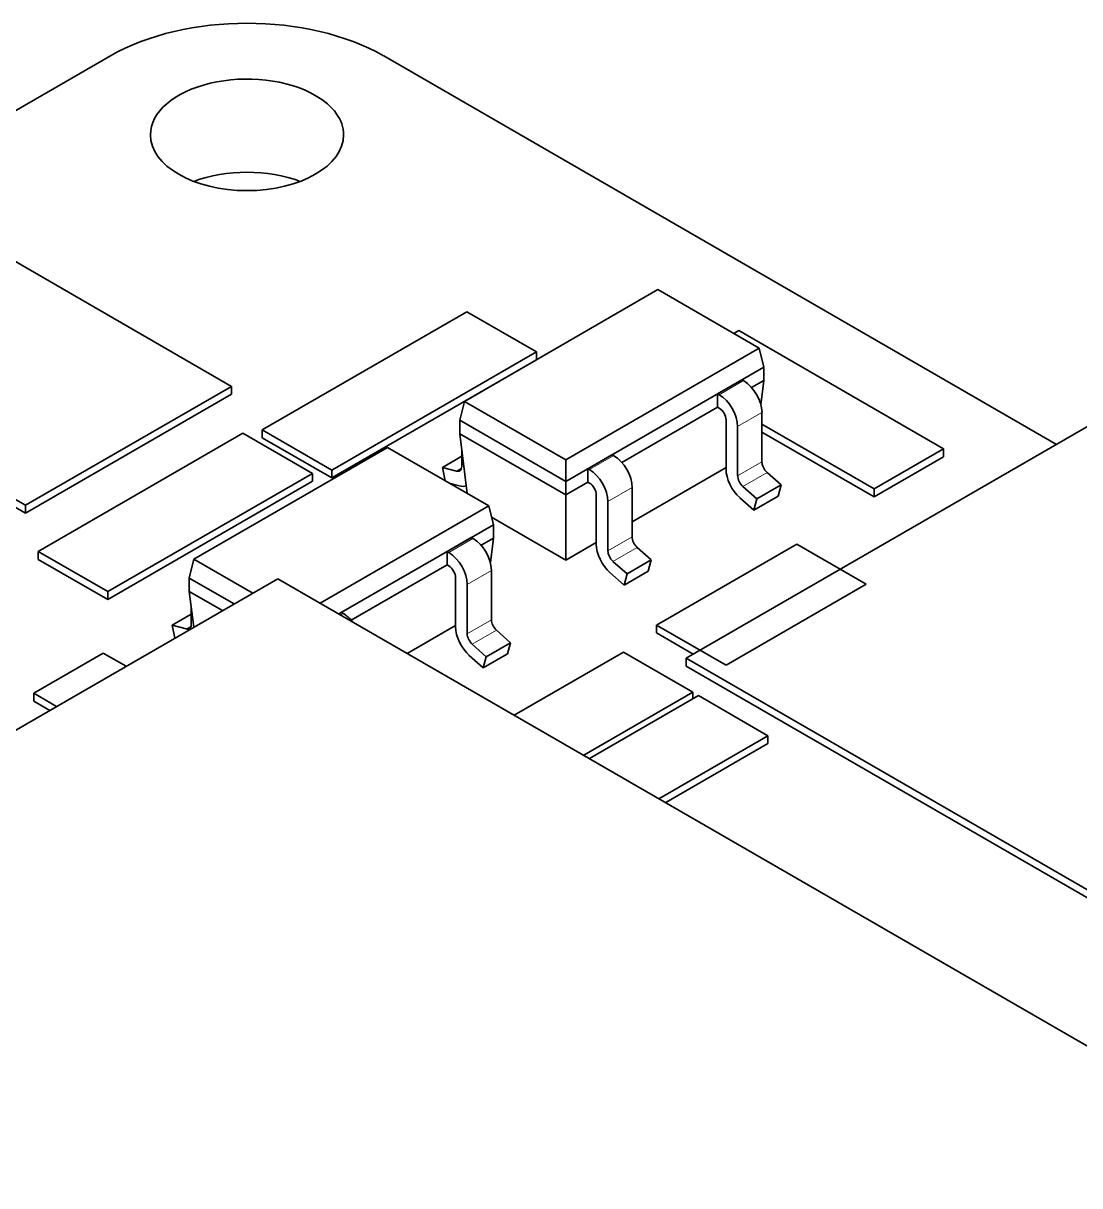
# Model space of a CAD drawing. Extents: x 468 to 804, y 295 to 621.
# Drawn here: x 730.69 to 741.63, y 502.59 to 514.62 of the extents above; entities that cross this region are included whole.
import ezdxf

# ---------------------------------------------------------------- set-up
doc = ezdxf.new("R2010")
doc.units = 0

msp = doc.modelspace()

# ---------------------------------------------------------------- linework, layer by layer
at = {"color": 7, "lineweight": 35, "ltscale": 0.093898}
msp.add_line((728.345, 512.403), (731.597, 514.28), dxfattribs=at)
at = {"color": 7, "lineweight": 35, "ltscale": 0.201031}
msp.add_line((734.426, 514.28), (741.39, 510.26), dxfattribs=at)
at = {"color": 7, "lineweight": 35, "ltscale": 0.068341}
msp.add_line((732.85, 510.861), (730.483, 512.228), dxfattribs=at)
at = {"color": 7, "lineweight": 35, "ltscale": 0.057818}
msp.add_line((737.265, 511.863), (735.262, 510.706), dxfattribs=at)
at = {"color": 7, "lineweight": 35, "ltscale": 0.030263}
msp.add_line((738.313, 511.257), (737.265, 511.863), dxfattribs=at)
at = {"color": 7, "lineweight": 35, "ltscale": 0.061171}
for p, q in [((735.288, 511.634), (733.169, 510.41)), ((740.222, 510.214), (738.103, 511.438)), ((733.888, 509.995), (736.007, 511.219)), ((736.007, 511.137), (733.888, 509.914))]:
    msp.add_line(p, q, dxfattribs=at)
at = {"color": 7, "lineweight": 35, "ltscale": 0.020755}
for p, q in [((736.007, 511.219), (735.288, 511.634)), ((733.688, 509.961), (732.969, 510.376)), ((733.169, 510.41), (733.888, 509.995)), ((733.888, 509.914), (733.169, 510.329)), ((739.503, 509.799), (740.222, 510.214)), ((739.421, 508.813), (738.702, 509.228)), ((731.569, 508.656), (730.85, 509.071)), ((737.251, 508.391), (737.97, 507.976)), ((737.627, 507.695), (736.908, 508.111)), ((738.404, 507.246), (737.685, 507.661))]:
    msp.add_line(p, q, dxfattribs=at)
at = {"color": 7, "lineweight": 35, "ltscale": 0.001473}
msp.add_line((738.103, 511.438), (738.052, 511.408), dxfattribs=at)
at = {"color": 7, "lineweight": 35, "ltscale": 0.002042}
for p, q in [((736.007, 511.219), (736.007, 511.137)), ((739.503, 509.799), (739.503, 509.718)), ((730.718, 509.63), (730.718, 509.548)), ((730.85, 509.153), (730.85, 509.071)), ((737.251, 508.391), (737.251, 508.309)), ((738.404, 507.246), (738.404, 507.165))]:
    msp.add_line(p, q, dxfattribs=at)
at = {"color": 7, "lineweight": 35, "ltscale": 0.05782}
msp.add_line((736.31, 510.101), (738.313, 511.257), dxfattribs=at)
at = {"color": 7, "lineweight": 35, "ltscale": 0.005042}
for p, q in [((738.313, 511.257), (738.361, 511.061)), ((735.262, 510.706), (735.214, 510.51)), ((732.462, 509.073), (732.414, 508.877))]:
    msp.add_line(p, q, dxfattribs=at)
at = {"color": 7, "lineweight": 35, "ltscale": 0.059195}
msp.add_line((736.31, 509.878), (738.361, 511.061), dxfattribs=at)
at = {"color": 7, "lineweight": 35, "ltscale": 0.00347}
for p, q in [((738.361, 511.061), (738.361, 510.923)), ((737.882, 510.785), (737.882, 510.646)), ((736.538, 510.009), (736.538, 509.87)), ((735.561, 509.428), (735.561, 509.29)), ((735.082, 509.152), (735.082, 509.013))]:
    msp.add_line(p, q, dxfattribs=at)
at = {"color": 7, "lineweight": 35, "ltscale": 0.007247}
for p, q in [((737.882, 510.785), (738.133, 510.93)), ((736.538, 510.009), (736.789, 510.154)), ((738.288, 509.696), (738.539, 509.841)), ((738.257, 509.58), (738.508, 509.725)), ((735.082, 509.152), (735.333, 509.297)), ((736.945, 508.921), (737.196, 509.065)), ((736.914, 508.804), (737.165, 508.949)), ((735.488, 508.063), (735.739, 508.208))]:
    msp.add_line(p, q, dxfattribs=at)
at = {"color": 7, "lineweight": 13, "ltscale": 0.007247}
for p, q in [((737.899, 510.775), (738.15, 510.92)), ((738.09, 510.444), (738.341, 510.589)), ((736.556, 509.999), (736.807, 510.144)), ((738.09, 509.934), (738.341, 510.079)), ((736.747, 509.668), (736.998, 509.813)), ((735.099, 509.142), (735.35, 509.287)), ((736.747, 509.159), (736.998, 509.304)), ((735.29, 508.811), (735.541, 508.956)), ((735.29, 508.301), (735.541, 508.446)), ((735.343, 508.192), (735.594, 508.337))]:
    msp.add_line(p, q, dxfattribs=at)
at = {"color": 7, "lineweight": 35, "ltscale": 0.000510632}
for p, q in [((738.133, 510.93), (738.15, 510.92)), ((737.882, 510.785), (737.899, 510.775))]:
    msp.add_line(p, q, dxfattribs=at)
at = {"color": 7, "lineweight": 35, "ltscale": 0.003665}
msp.add_line((738.234, 510.849), (738.361, 510.923), dxfattribs=at)
at = {"color": 7, "lineweight": 35, "ltscale": 0.006369}
for p, q in [((738.33, 510.67), (738.361, 510.923)), ((735.53, 509.037), (735.561, 509.29))]:
    msp.add_line(p, q, dxfattribs=at)
at = {"color": 7, "lineweight": 35, "ltscale": 0.061565}
for p, q in [((730.718, 509.63), (732.85, 510.861)), ((732.85, 510.779), (730.718, 509.548))]:
    msp.add_line(p, q, dxfattribs=at)
at = {"color": 7, "lineweight": 35, "ltscale": 0.002041}
for p, q in [((732.85, 510.861), (732.85, 510.779)), ((733.169, 510.41), (733.169, 510.329)), ((740.222, 510.214), (740.222, 510.133)), ((733.688, 509.961), (733.688, 509.88)), ((733.888, 509.995), (733.888, 509.914)), ((731.569, 508.738), (731.569, 508.656)), ((737.557, 508.047), (737.557, 507.966)), ((730.803, 507.686), (730.803, 507.604))]:
    msp.add_line(p, q, dxfattribs=at)
at = {"color": 7, "lineweight": 35, "ltscale": 0.13908}
msp.add_line((742.375, 510.829), (737.557, 508.047), dxfattribs=at)
at = {"color": 7, "lineweight": 35, "ltscale": 0.030262}
msp.add_line((735.262, 510.706), (736.31, 510.101), dxfattribs=at)
at = {"color": 7, "lineweight": 35, "ltscale": 0.02862}
msp.add_line((736.89, 510.074), (737.882, 510.646), dxfattribs=at)
at = {"color": 7, "lineweight": 35, "ltscale": 0.000511013}
for p, q in [((737.899, 510.636), (737.882, 510.646)), ((736.789, 510.154), (736.807, 510.144)), ((736.538, 510.009), (736.556, 509.999)), ((736.556, 509.86), (736.538, 509.87))]:
    msp.add_line(p, q, dxfattribs=at)
at = {"color": 7, "lineweight": 35, "ltscale": 0.012738}
for p, q in [((738.341, 510.589), (738.341, 510.079)), ((737.97, 510.004), (737.97, 510.513)), ((738.09, 510.444), (738.09, 509.934)), ((736.627, 509.228), (736.627, 509.738)), ((736.998, 509.813), (736.998, 509.304)), ((736.747, 509.668), (736.747, 509.159)), ((735.17, 508.371), (735.17, 508.88)), ((735.541, 508.956), (735.541, 508.446)), ((735.29, 508.811), (735.29, 508.301))]:
    msp.add_line(p, q, dxfattribs=at)
at = {"color": 7, "lineweight": 35, "ltscale": 0.044514}
for p, q in [((729.176, 510.52), (730.718, 509.63)), ((730.718, 509.548), (729.176, 510.438))]:
    msp.add_line(p, q, dxfattribs=at)
at = {"color": 7, "lineweight": 35, "ltscale": 0.031639}
for p, q in [((735.214, 510.51), (736.31, 509.878)), ((735.214, 510.371), (736.31, 509.739))]:
    msp.add_line(p, q, dxfattribs=at)
at = {"color": 7, "lineweight": 35, "ltscale": 0.003471}
for p, q in [((735.214, 510.51), (735.214, 510.371)), ((736.31, 509.878), (736.31, 509.739)), ((732.414, 508.877), (732.414, 508.738))]:
    msp.add_line(p, q, dxfattribs=at)
at = {"color": 7, "lineweight": 35, "ltscale": 0.033526}
msp.add_line((738.341, 510.47), (739.503, 509.799), dxfattribs=at)
at = {"color": 7, "lineweight": 35, "ltscale": 0.061172}
msp.add_line((732.969, 510.376), (730.85, 509.153), dxfattribs=at)
at = {"color": 7, "lineweight": 35, "ltscale": 0.015558}
msp.add_line((735.289, 509.754), (735.214, 510.371), dxfattribs=at)
at = {"color": 7, "lineweight": 35, "ltscale": 0.033527}
msp.add_line((739.503, 509.718), (738.341, 510.388), dxfattribs=at)
at = {"color": 7, "lineweight": 35, "ltscale": 0.057819}
msp.add_line((734.465, 510.23), (732.462, 509.073), dxfattribs=at)
at = {"color": 7, "lineweight": 35, "ltscale": 0.030261}
msp.add_line((735.513, 509.624), (734.465, 510.23), dxfattribs=at)
at = {"color": 7, "lineweight": 35, "ltscale": 0.004463}
for p, q in [((735.234, 510.211), (735.234, 510.032)), ((732.433, 508.578), (732.433, 508.399))]:
    msp.add_line(p, q, dxfattribs=at)
at = {"color": 7, "lineweight": 35, "ltscale": 0.005716}
for p, q in [((735.036, 510.023), (735.234, 510.137)), ((732.235, 508.39), (732.433, 508.504))]:
    msp.add_line(p, q, dxfattribs=at)
at = {"color": 7, "lineweight": 35, "ltscale": 0.005587}
msp.add_line((736.31, 510.101), (736.31, 509.878), dxfattribs=at)
at = {"color": 7, "lineweight": 35, "ltscale": 0.020756}
for p, q in [((740.222, 510.133), (739.503, 509.718)), ((730.85, 509.153), (731.569, 508.738)), ((731.522, 508.101), (730.803, 507.686))]:
    msp.add_line(p, q, dxfattribs=at)
at = {"color": 7, "lineweight": 35, "ltscale": 0.061173}
for p, q in [((731.569, 508.738), (733.688, 509.961)), ((733.688, 509.88), (731.569, 508.656))]:
    msp.add_line(p, q, dxfattribs=at)
at = {"color": 7, "lineweight": 35, "ltscale": 0.003768}
for p, q in [((735.181, 509.984), (735.036, 510.023)), ((732.381, 508.351), (732.235, 508.39))]:
    msp.add_line(p, q, dxfattribs=at)
at = {"color": 7, "lineweight": 35, "ltscale": 0.003554}
msp.add_line((735.036, 510.023), (735.064, 509.884), dxfattribs=at)
at = {"color": 7, "lineweight": 13, "ltscale": 0.001441}
msp.add_line((735.181, 509.984), (735.231, 510.013), dxfattribs=at)
at = {"color": 7, "lineweight": 35, "ltscale": 0.028066}
msp.add_line((737.97, 510.021), (736.998, 509.46), dxfattribs=at)
at = {"color": 7, "lineweight": 13, "ltscale": 0.007245}
for p, q in [((738.143, 509.825), (738.394, 509.97)), ((736.799, 509.05), (737.05, 509.195))]:
    msp.add_line(p, q, dxfattribs=at)
at = {"color": 7, "lineweight": 35, "ltscale": 0.004865}
for p, q in [((738.394, 509.97), (738.539, 509.841)), ((737.05, 509.195), (737.196, 509.065)), ((735.457, 507.947), (735.311, 508.076))]:
    msp.add_line(p, q, dxfattribs=at)
at = {"color": 7, "lineweight": 35, "ltscale": 0.002828}
msp.add_line((735.103, 509.861), (735.212, 509.832), dxfattribs=at)
at = {"color": 7, "lineweight": 35, "ltscale": 0.006583}
msp.add_line((736.31, 509.739), (736.538, 509.87), dxfattribs=at)
at = {"color": 7, "lineweight": 35, "ltscale": 0.003005}
for p, q in [((738.539, 509.841), (738.508, 509.725)), ((738.288, 509.696), (738.257, 509.58)), ((737.196, 509.065), (737.165, 508.949)), ((736.945, 508.921), (736.914, 508.804)), ((735.739, 508.208), (735.708, 508.092)), ((735.488, 508.063), (735.457, 507.947))]:
    msp.add_line(p, q, dxfattribs=at)
at = {"color": 7, "lineweight": 35, "ltscale": 0.016896}
msp.add_line((736.31, 509.063), (736.31, 509.739), dxfattribs=at)
at = {"color": 7, "lineweight": 35, "ltscale": 0.004864}
for p, q in [((738.143, 509.825), (738.288, 509.696)), ((738.257, 509.58), (738.112, 509.709)), ((736.799, 509.05), (736.945, 508.921)), ((736.914, 508.804), (736.768, 508.934)), ((735.594, 508.337), (735.739, 508.208)), ((735.343, 508.192), (735.488, 508.063))]:
    msp.add_line(p, q, dxfattribs=at)
at = {"color": 7, "lineweight": 35, "ltscale": 0.050342}
msp.add_line((733.769, 508.618), (735.513, 509.624), dxfattribs=at)
at = {"color": 7, "lineweight": 35, "ltscale": 0.005043}
msp.add_line((735.513, 509.624), (735.561, 509.428), dxfattribs=at)
at = {"color": 7, "lineweight": 35, "ltscale": 0.022186}
msp.add_line((736.31, 509.063), (735.542, 509.507), dxfattribs=at)
at = {"color": 7, "lineweight": 35, "ltscale": 0.046132}
msp.add_line((733.963, 508.506), (735.561, 509.428), dxfattribs=at)
at = {"color": 7, "lineweight": 35, "ltscale": 0.00050931}
for p, q in [((735.333, 509.297), (735.35, 509.287)), ((735.082, 509.152), (735.099, 509.142)), ((733.989, 508.521), (734.007, 508.511))]:
    msp.add_line(p, q, dxfattribs=at)
at = {"color": 7, "lineweight": 35, "ltscale": 0.003667}
msp.add_line((735.434, 509.216), (735.561, 509.29), dxfattribs=at)
at = {"color": 7, "lineweight": 35, "ltscale": 0.009135}
msp.add_line((736.627, 509.246), (736.31, 509.063), dxfattribs=at)
at = {"color": 7, "lineweight": 35, "ltscale": 0.041862}
for p, q in [((738.702, 509.228), (737.251, 508.391)), ((737.97, 507.976), (739.421, 508.813))]:
    msp.add_line(p, q, dxfattribs=at)
at = {"color": 7, "lineweight": 35, "ltscale": 0.017581}
msp.add_line((732.462, 509.073), (733.071, 508.722), dxfattribs=at)
at = {"color": 7, "lineweight": 35, "ltscale": 0.028621}
msp.add_line((734.09, 508.441), (735.082, 509.013), dxfattribs=at)
at = {"color": 7, "lineweight": 35, "ltscale": 0.000509692}
msp.add_line((735.099, 509.003), (735.082, 509.013), dxfattribs=at)
at = {"color": 7, "lineweight": 35, "ltscale": 0.326597}
msp.add_line((733.33, 508.871), (722.016, 502.339), dxfattribs=at)
at = {"color": 7, "lineweight": 35, "ltscale": 0.013371}
msp.add_line((732.414, 508.877), (732.877, 508.61), dxfattribs=at)
at = {"color": 7, "lineweight": 35, "ltscale": 0.459279}
msp.add_line((749.24, 499.686), (733.33, 508.871), dxfattribs=at)
at = {"color": 7, "lineweight": 35, "ltscale": 0.0099}
msp.add_line((732.414, 508.738), (732.757, 508.54), dxfattribs=at)
at = {"color": 7, "lineweight": 35, "ltscale": 0.009321}
msp.add_line((732.459, 508.368), (732.414, 508.738), dxfattribs=at)
at = {"color": 7, "lineweight": 35, "ltscale": 0.000766329}
msp.add_line((733.963, 508.506), (733.989, 508.521), dxfattribs=at)
at = {"color": 7, "lineweight": 13, "ltscale": 0.000765007}
msp.add_line((733.98, 508.496), (734.007, 508.511), dxfattribs=at)
at = {"color": 7, "lineweight": 35, "ltscale": 0.003433}
msp.add_line((732.235, 508.39), (732.263, 508.255), dxfattribs=at)
at = {"color": 7, "lineweight": 13, "ltscale": 0.001443}
msp.add_line((732.381, 508.351), (732.431, 508.38), dxfattribs=at)
at = {"color": 7, "lineweight": 35, "ltscale": 0.014488}
msp.add_line((735.17, 508.388), (734.668, 508.098), dxfattribs=at)
at = {"color": 7, "lineweight": 35, "ltscale": 0.010957}
msp.add_line((737.631, 508.09), (737.251, 508.309), dxfattribs=at)
at = {"color": 7, "lineweight": 35, "ltscale": 0.006847}
msp.add_line((731.759, 507.964), (731.522, 508.101), dxfattribs=at)
at = {"color": 7, "lineweight": 35, "ltscale": 0.007245}
msp.add_line((735.457, 507.947), (735.708, 508.092), dxfattribs=at)
at = {"color": 7, "lineweight": 35, "ltscale": 0.032627}
msp.add_line((736.908, 508.111), (735.777, 507.458), dxfattribs=at)
at = {"color": 7, "lineweight": 35, "ltscale": 0.185817}
msp.add_line((737.557, 508.047), (743.994, 504.331), dxfattribs=at)
at = {"color": 7, "lineweight": 35, "ltscale": 0.162956}
msp.add_line((743.202, 504.706), (737.557, 507.966), dxfattribs=at)
at = {"color": 7, "lineweight": 35, "ltscale": 0.006846}
msp.add_line((730.803, 507.686), (731.04, 507.549), dxfattribs=at)
at = {"color": 7, "lineweight": 35, "ltscale": 0.032628}
for p, q in [((736.496, 507.043), (737.627, 507.695)), ((737.274, 506.594), (738.404, 507.246))]:
    msp.add_line(p, q, dxfattribs=at)
at = {"color": 7, "lineweight": 35, "ltscale": 0.001698}
msp.add_line((737.627, 507.695), (737.627, 507.628), dxfattribs=at)
at = {"color": 7, "lineweight": 35, "ltscale": 0.004805}
msp.add_line((730.969, 507.508), (730.803, 507.604), dxfattribs=at)
at = {"color": 7, "lineweight": 35, "ltscale": 0.032626}
msp.add_line((737.685, 507.661), (736.555, 507.009), dxfattribs=at)
at = {"color": 7, "lineweight": 35, "ltscale": 0.030586}
msp.add_line((738.404, 507.165), (737.345, 506.553), dxfattribs=at)
at = {"color": 7, "lineweight": 35}
for centre in [(737.916, 510.564), (735.116, 508.931)]:
    msp.add_arc(centre, 0.427, 3.3592, 56.6408, dxfattribs=at)
for centre, major_axis, start_param, end_param in [((733.011, 513.464), (2, 0), 0.785398, 2.356194), ((733.011, 513.464), (1, 0), 0.785398, 3.141593), ((733.011, 513.464), (1, 0), 6.283185, 7.068583), ((733.011, 513.464), (1, 0), 3.141593, 6.283185), ((733.011, 512.5), (1, 0), 0.986872, 2.154722), ((737.899, 510.554), (0.135, -0.234), 0.785398, 2.356194), ((737.899, 510.554), (-0.05, 0.0866), 3.926991, 5.497787), ((736.807, 509.923), (0.135, -0.234), 0.785398, 2.356194), ((738.412, 510.039), (-0.05, 0.0866), 0.785398, 2.094395), ((735.163, 510.073), (0.05, -0.0866), 5.759587, 6.283186), ((735.163, 510.073), (0.05, -0.0866), 0.000001, 0.785398), ((736.556, 509.779), (0.135, -0.234), 0.785398, 2.356194), ((738.161, 509.894), (0.135, -0.234), 3.926991, 5.235988), ((736.556, 509.779), (-0.05, 0.0866), 3.926991, 5.497787), ((738.161, 509.894), (-0.05, 0.0866), 0.785398, 2.094395), ((735.163, 510.073), (-0.135, 0.234), 2.617994, 3.014623), ((737.068, 509.263), (-0.05, 0.0866), 0.785398, 2.094395), ((735.099, 508.921), (0.135, -0.234), 0.785398, 2.356194), ((736.818, 509.118), (0.135, -0.234), 3.926991, 5.235988), ((736.818, 509.118), (-0.05, 0.0866), 0.785398, 2.094395), ((735.099, 508.921), (-0.05, 0.0866), 3.926991, 5.497787), ((734.007, 508.29), (0.135, -0.234), 1.82351, 2.356194), ((732.363, 508.44), (0.05, -0.0866), 0.000001, 0.785398), ((735.612, 508.406), (-0.05, 0.0866), 0.785398, 2.094395), ((732.363, 508.44), (0.05, -0.0866), 5.759587, 6.283186), ((735.361, 508.261), (0.135, -0.234), 3.926991, 5.235988), ((735.361, 508.261), (-0.05, 0.0866), 0.785398, 2.094395)]:
    msp.add_ellipse(centre, major_axis=major_axis, ratio=0.57735, start_param=start_param, end_param=end_param, dxfattribs=at)

doc.saveas('drawing.dxf')
